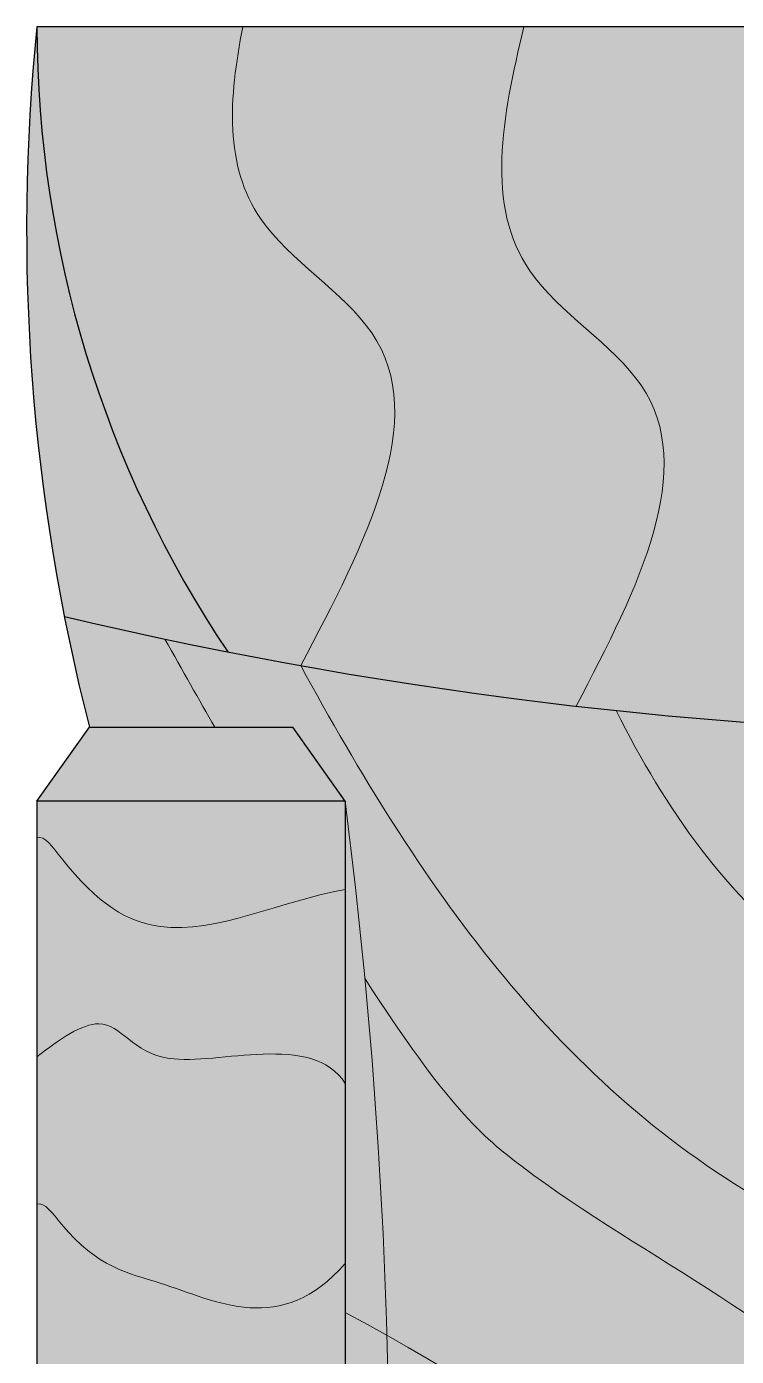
# Model space of a CAD drawing. Header units: metres. Extents: x 288.7 to 299.7, y 162.6 to 172.2.
# Drawn here: x 296.9616 to 297.1918, y 167.273 to 167.7042 of the extents above; entities that cross this region are included whole.
import ezdxf

# ---------------------------------------------------------------- set-up
doc = ezdxf.new("R2010")
doc.units = ezdxf.units.M
doc.linetypes.add('HIDDEN2', pattern=[4.762499999999999, 3.175, -1.5875])
doc.layers.add('cotas', color=250, linetype='Continuous', lineweight=5)
doc.layers.add('estofado', color=7, linetype='Continuous', lineweight=25)

# ---------------------------------------------------------------- blocks, each defined once
blk = doc.blocks.new('Poltrona Nicole')
at = {"layer": 'cotas', "lineweight": 5, "ltscale": 0.1}
h = blk.add_hatch(color=0, dxfattribs=at)
h.set_gradient(color1=(11, 9, 5), color2=(225, 213, 188), one_color=1, tint=0.8100000023841858, name='INVCYLINDER')
h.paths.add_polyline_path([(-0.001589548291899925, 0.3394891648434282, 0.0743951492502719), (-0.1927893592952531, 0.3305963368483172, 0.009393449801750622), (-0.2042357986291436, 0.2776059508697417, -0.1485162839936496)])
h = blk.add_hatch(color=0, dxfattribs=at)
h.set_gradient(color1=(51, 51, 51), color2=(163, 163, 163), one_color=1, tint=0.6399999856948853, name='INVCYLINDER')
edge = h.paths.add_edge_path()
edge.add_spline(control_points=[(-0.4025062821647225, 0.2394891648437465), (-0.4264330807959595, 0.2603979523456701), (-0.4080319089978275, 0.2931681169881131), (-0.4037782604200402, 0.3218904062611614), (-0.3824633462297697, 0.3371303172167472), (-0.3833198582835848, 0.3394891648360385)], knot_values=[0.002287869025285259, 0.002287869025285259, 0.002287869025285259, 0.002287869025285259, 0.06342505704132413, 0.09852796472100248, 0.1066092070708549, 0.1066092070708549, 0.1066092070708549, 0.1066092070708549], degree=3, periodic=0)
edge.add_line((-0.3833198582791301, 0.3394891648433475), (-0.4543999088916912, 0.3394891648433654))
edge.add_spline(control_points=[(-0.4543999088909914, 0.3394891648424618), (-0.4484674896183378, 0.3321387487283118), (-0.4369175760764392, 0.3145819499387699), (-0.4655316121206867, 0.3134179230825431), (-0.4652255293043574, 0.2502616783273461), (-0.4634530122001903, 0.2394891648434659)], knot_values=[0.004535176912060762, 0.004535176912060762, 0.004535176912060762, 0.004535176912060762, 0.02993836238425097, 0.06504127006392932, 0.1111527824066873, 0.1111527824066873, 0.1111527824066873, 0.1111527824066873], degree=3, periodic=0)
edge.add_line((-0.4634530122001903, 0.2394891648434657), (-0.4025062821644578, 0.2394891648434812))
h = blk.add_hatch(color=0, dxfattribs=at)
h.set_gradient(color1=(187, 165, 104), color2=(217, 205, 171), one_color=1, tint=0.7599999904632568, name='INVCYLINDER')
edge = h.paths.add_edge_path()
edge.add_spline(control_points=[(-0.3441617272757185, 0.2394891648434623), (-0.3273408478079318, 0.2501792084256635), (-0.3466912562569178, 0.3040378612286645), (-0.3180776054554144, 0.3145819499387699), (-0.329627518997313, 0.3321387487283118), (-0.3355599382699666, 0.3394891648424618)], knot_values=[0.004536612349253161, 0.004536612349253161, 0.004536612349253161, 0.004536612349253161, 0.05064668925481871, 0.08574959693449706, 0.1111527824066873, 0.1111527824066873, 0.1111527824066873, 0.1111527824066873], degree=3, periodic=0)
edge.add_line((-0.335559938270642, 0.3394891648433354), (-0.3833198582791301, 0.3394891648433475))
edge.add_spline(control_points=[(-0.3833198582835848, 0.3394891648360385), (-0.3824633462297697, 0.3371303172167472), (-0.4037782604200402, 0.3218904062611614), (-0.4080319089978275, 0.2931681169881131), (-0.4264330807959595, 0.2603979523456701), (-0.4025062821647225, 0.2394891648437465)], knot_values=[0.002287869025285258, 0.002287869025285258, 0.002287869025285258, 0.002287869025285258, 0.0103691113751377, 0.04547201905481604, 0.1066092070708549, 0.1066092070708549, 0.1066092070708549, 0.1066092070708549], degree=3, periodic=0)
edge.add_line((-0.4025062821644578, 0.2394891648434812), (-0.3441617272756816, 0.2394891648434959))
h = blk.add_hatch(color=0, dxfattribs=at)
h.set_gradient(color1=(51, 51, 51), color2=(163, 163, 163), one_color=1, tint=0.6399999856948853, name='INVCYLINDER')
edge = h.paths.add_edge_path()
edge.add_spline(control_points=[(-0.3355599382699666, 0.3394891648424618), (-0.329627518997313, 0.3321387487283118), (-0.3180776054554144, 0.3145819499387699), (-0.3466912562569178, 0.3040378612286645), (-0.3273408478079318, 0.2501792084256635), (-0.3441617272757185, 0.2394891648434623)], knot_values=[0.004536612349253163, 0.004536612349253163, 0.004536612349253163, 0.004536612349253163, 0.02993979782144338, 0.06504270550112173, 0.1111527824066873, 0.1111527824066873, 0.1111527824066873, 0.1111527824066873], degree=3, periodic=0)
edge.add_line((-0.3441617272756817, 0.239489164843496), (-0.2812180367833419, 0.2394891648435119))
edge.add_spline(control_points=[(-0.2812180367833435, 0.2394891648435191), (-0.2849584551877342, 0.2603979523453859), (-0.3017821183269689, 0.2931681169880562), (-0.2849382897990154, 0.3218904062611614), (-0.2636233756087449, 0.3371303172167472), (-0.26447988766256, 0.3394891648360385)], knot_values=[0.002287869025063685, 0.002287869025063685, 0.002287869025063685, 0.002287869025063685, 0.06342505704132413, 0.09852796472100248, 0.1066092070708549, 0.1066092070708549, 0.1066092070708549, 0.1066092070708549], degree=3, periodic=0)
edge.add_line((-0.264479887657311, 0.3394891648433174), (-0.335559938270642, 0.3394891648433355))
h = blk.add_hatch(color=0, dxfattribs=at)
h.set_gradient(color1=(187, 165, 104), color2=(217, 205, 171), one_color=1, tint=0.7599999904632568, name='INVCYLINDER')
edge = h.paths.add_edge_path()
edge.add_line((-0.2526007607817746, 0.3394891648433145), (-0.264479887657311, 0.3394891648433174))
edge.add_spline(control_points=[(-0.26447988766256, 0.3394891648360385), (-0.2636233756087449, 0.3371303172167472), (-0.2849382897990154, 0.3218904062611614), (-0.3017821183269689, 0.2931681169880562), (-0.2849584551877342, 0.2603979523453859), (-0.2812180367833435, 0.2394891648435191)], knot_values=[0.002287869025063685, 0.002287869025063685, 0.002287869025063685, 0.002287869025063685, 0.01036911137491613, 0.04547201905459447, 0.1066092070708549, 0.1066092070708549, 0.1066092070708549, 0.1066092070708549], degree=3, periodic=0)
edge.add_line((-0.281218036783342, 0.2394891648435119), (-0.2526007607817746, 0.2394891648435191))
edge.add_line((-0.2526007607817746, 0.2394891648435191), (-0.2526007607817746, 0.3394891648433145))
h = blk.add_hatch(color=0, dxfattribs=at)
h.set_gradient(color1=(51, 51, 51), color2=(163, 163, 163), one_color=1, tint=0.6399999856948853, name='INVCYLINDER')
h.paths.add_polyline_path([(-0.2286785056787721, 0.322440715938626), (-0.2526007607817747, 0.3394891648433145), (-0.2526007607817746, 0.2394891648429507), (-0.2286785056787722, 0.2565376137476392)])
h = blk.add_hatch(color=0, dxfattribs=at)
h.set_gradient(color1=(187, 165, 104), color2=(225, 215, 188), one_color=1, tint=0.8100000023841858, name='INVCYLINDER')
edge = h.paths.add_edge_path()
edge.add_arc((1.211664496273668, -0.0005108351564985514), 1.442956198841612, 168.8872121831625, 169.8426247408885)
edge.add_spline(control_points=[(-0.2086763602970905, 0.2539581078045217), (-0.1686646509064076, 0.2329057246843718), (-0.1098813745322786, 0.20197657733911), (-0.06440718530859613, 0.2796913108474541), (-0.02482158430723302, 0.2773704706121407), (-0.001589548291690335, 0.2727211513383736)], knot_values=[0, 0, 0, 0, 0.1103187698139259, 0.1620750233860641, 0.226388857245867, 0.226388857245867, 0.226388857245867, 0.226388857245867], degree=3, periodic=0)
edge.add_line((-0.001589548291804022, 0.272721151338394), (-0.001589548291804022, 0.3394891648434282))
edge.add_arc((-0.001041267618802952, -0.02504627292256606), 0.3645358500873974, 90.08617583260487, 123.8766060458739)
h = blk.add_hatch(color=0, dxfattribs=at)
h.set_gradient(color1=(187, 165, 104), color2=(225, 215, 188), one_color=1, tint=0.8100000023841858, name='INVCYLINDER')
edge = h.paths.add_edge_path()
edge.add_spline(control_points=[(-0.2286785056787721, 0.2818305041151916), (-0.2197666581569138, 0.2869134304866634), (-0.2102487670722439, 0.2922937838224584), (-0.2000777643718266, 0.2979960848353471)], knot_values=[0.5483635293226575, 0.5483635293226575, 0.5483635293226575, 0.5483635293226575, 0.5538545269979627, 0.5538545269979627, 0.5538545269979627, 0.5538545269979627], degree=3, periodic=0)
edge.add_arc((1.211664496273673, -0.00051083515647668), 1.442956198841612, 166.7344553843684, 168.0609066313142, ccw=False)
edge.add_arc((-0.0674710867413032, -0.3039155385574183), 0.64676888412076, 101.1723254669413, 104.4331606149995)
edge.add_line((-0.2286785056787721, 0.3224407159386412), (-0.2286785056787721, 0.2818305041151916))
edge = h.paths.add_edge_path()
edge.add_spline(control_points=[(-0.2086763602970905, 0.2539581078045217), (-0.2784211556592027, 0.2158542451027756), (-0.3882801162083069, 0.1416213793213501), (-0.4416600790276561, -0.06711677366428148), (-0.6258670651316152, -0.06566852609506668), (-0.6868717653378553, -0.1452642152383987), (-0.7115895482917267, -0.1834166475693451)], knot_values=[0.03148487126410082, 0.03148487126410082, 0.03148487126410082, 0.03148487126410082, 0.2621940037257131, 0.4251242712915375, 0.5900759231073748, 0.7202059673093442, 0.7202059673093442, 0.7202059673093442, 0.7202059673093442], degree=3, periodic=0)
edge.add_line((-0.7115895482918404, -0.1834166475695158), (-0.7115895482918404, -0.2305108351565082))
edge.add_arc((-0.7015895482918405, -0.2305108351565082), 0.01000000000000001, 180, 270.000000009305)
edge.add_arc((-0.477095154535944, -2.004512424683808), 1.778229271123928, 96.27329190040348, 97.25271838342258, ccw=False)
edge.add_spline(control_points=[(-0.6714039918328744, -0.2369311913510223), (-0.6539815610382658, -0.2052995209885539), (-0.5966937400002048, -0.1170656456373859), (-0.3732989336808714, -0.138289805537795), (-0.3394493088441095, 0.07621965482667292), (-0.2552599742449502, 0.1357092551660344), (-0.223247792704683, 0.1516381533853064)], knot_values=[0.02547995301448748, 0.02547995301448748, 0.02547995301448748, 0.02547995301448748, 0.1284561651458132, 0.3344365608603432, 0.543816052901374, 0.6499214311627758, 0.6499214311627758, 0.6499214311627758, 0.6499214311627758], degree=3, periodic=0)
edge.add_arc((1.21166449627367, -0.0005108351564879487), 1.442956198841612, 169.8426247408823, 173.9473353545772, ccw=False)
h = blk.add_hatch(color=0, dxfattribs=at)
h.set_gradient(color1=(51, 51, 51), color2=(163, 163, 163), one_color=1, tint=0.6399999856948853, name='INVCYLINDER')
edge = h.paths.add_edge_path()
edge.add_spline(control_points=[(-0.3102164575331017, 0.2331092019450693), (-0.3511946887568911, 0.2067151824556959), (-0.3948099210833789, 0.1572007606268926), (-0.4470491564227359, 0.03683742227656239), (-0.6013386935000139, 0.01072733815749582), (-0.6617498029149329, -0.05502249495858438), (-0.6825284602935441, -0.08246685993360169)], knot_values=[0.06013195307001218, 0.06013195307001218, 0.06013195307001218, 0.06013195307001218, 0.1072292365288251, 0.257539656735208, 0.4246595942767637, 0.5261425566728217, 0.5261425566728217, 0.5261425566728217, 0.5261425566728217], degree=3, periodic=0)
edge.add_arc((-1.903511630301865, -0.0005108351566029401), 1.223730644882028, 352.9372889620169, 356.15989699923574, ccw=False)
edge.add_spline(control_points=[(-0.6890664462058488, -0.150975402578698), (-0.6701390879592021, -0.1260345216082944), (-0.6105283276123056, -0.06578912026902829), (-0.4416600790276561, -0.06711677366428148), (-0.3882801162083069, 0.1416213793213501), (-0.2784211556592027, 0.2158542451027756), (-0.2086763602970905, 0.2539581078045217)], knot_values=[0.0696230843617739, 0.0696230843617739, 0.0696230843617739, 0.0696230843617739, 0.1616149154660702, 0.3265665672819075, 0.4894968348477319, 0.7202059673093442, 0.7202059673093442, 0.7202059673093442, 0.7202059673093442], degree=3, periodic=0)
edge.add_arc((1.211664496273671, -0.0005108351564826752), 1.442956198841612, 168.0609066313139, 169.8426247408826, ccw=False)
edge.add_spline(control_points=[(-0.2000777643718266, 0.2979960848353471), (-0.2102487670722439, 0.2922937838224584), (-0.2197666581569138, 0.2869134304866634), (-0.2286785056787721, 0.2818305041151916)], knot_values=[0.5483635293226576, 0.5483635293226576, 0.5483635293226576, 0.5483635293226576, 0.5538545269979628, 0.5538545269979628, 0.5538545269979628, 0.5538545269979628], degree=3, periodic=0)
edge.add_line((-0.2286785056787722, 0.2818305041151917), (-0.2286785056787722, 0.2565376137476391))
edge.add_line((-0.2286785056787722, 0.2565376137476391), (-0.2526007607817746, 0.2394891648429507))
edge.add_arc((-0.4770951545350697, 2.003490754370374), 1.778229271123929, 275.384871147428, 277.25271838339086, ccw=False)
edge = h.paths.add_edge_path()
edge.add_spline(control_points=[(-0.6825284602935441, -0.08246685993360169), (-0.6925629730544871, -0.09572040300618093), (-0.7021203881654171, -0.109580984455574), (-0.7115895482917267, -0.123553857723266)], knot_values=[0.01112339286198905, 0.01112339286198905, 0.01112339286198905, 0.01112339286198905, 0.06013195307001214, 0.06013195307001214, 0.06013195307001214, 0.06013195307001214], degree=3, periodic=0)
edge.add_line((-0.7115895482918404, -0.1235538577234325), (-0.7115895482918405, -0.1834166475695173))
edge.add_spline(control_points=[(-0.7115895482917267, -0.1834166475693451), (-0.7043453174964642, -0.1722350207332407), (-0.6969133997181471, -0.1613154580148653), (-0.6890664462058488, -0.150975402578698)], knot_values=[0.03148487126410078, 0.03148487126410078, 0.03148487126410078, 0.03148487126410078, 0.0696230843617739, 0.0696230843617739, 0.0696230843617739, 0.0696230843617739], degree=3, periodic=0)
edge.add_arc((-1.903511630301865, -0.0005108351565986241), 1.223730644882028, 352.9372889620163, 356.1598969988663)
h = blk.add_hatch(color=0, dxfattribs=at)
h.set_gradient(color1=(11, 9, 5), color2=(225, 213, 188), one_color=1, tint=0.8100000023841858, name='INVCYLINDER')
edge = h.paths.add_edge_path()
edge.add_spline(control_points=[(-0.001589548291690335, 0.2727211513383736), (-0.02482158430723302, 0.2773704706121407), (-0.06440718530859613, 0.2796913108474541), (-0.1098813745322786, 0.20197657733911), (-0.1686646509064076, 0.2329057246843718), (-0.2086763602970905, 0.2539581078045217)], knot_values=[0, 0, 0, 0, 0.06431383385980288, 0.1160700874319411, 0.226388857245867, 0.226388857245867, 0.226388857245867, 0.226388857245867], degree=3, periodic=0)
edge.add_arc((1.21166449627367, -0.0005108351564919317), 1.442956198841612, 169.8426247408888, 173.4284332387014)
edge.add_spline(control_points=[(-0.2218110204107688, 0.1646270915550758), (-0.1830832433157639, 0.1442832474696161), (-0.1261272800437609, 0.1158561061994874), (-0.07824798406045375, 0.1976811324712457), (-0.0309231009348423, 0.1886768855234777), (-0.001589548294987253, 0.1815883662271744)], knot_values=[0.003507223738327288, 0.003507223738327288, 0.003507223738327288, 0.003507223738327288, 0.1103187698139259, 0.1620750233860641, 0.2418696726012755, 0.2418696726012755, 0.2418696726012755, 0.2418696726012755], degree=3, periodic=0)
edge.add_line((-0.001589548291804022, 0.181588366226433), (-0.001589548291804021, 0.272721151338394))
h = blk.add_hatch(color=0, dxfattribs=at)
h.set_gradient(color1=(187, 165, 104), color2=(225, 215, 188), one_color=1, tint=0.8100000023841858, name='INVCYLINDER')
edge = h.paths.add_edge_path()
edge.add_arc((-0.7015895482918404, 0.2294891648434145), 0.01000000000000001, 90.00000000005217, 180)
edge.add_line((-0.7115895482918404, 0.2294891648434145), (-0.7115895482918404, 0.220446841039859))
edge.add_spline(control_points=[(-0.7115895482918404, 0.220446841039859), (-0.7044285450664347, 0.2200712564494438), (-0.6921018167916342, 0.2205174211115678), (-0.6879521962256387, 0.2332411762883912), (-0.6848462347211668, 0.2374389914355999)], knot_values=[0.003851596718436711, 0.003851596718436711, 0.003851596718436711, 0.003851596718436711, 0.02286421140825314, 0.03858144562181418, 0.03858144562181418, 0.03858144562181418, 0.03858144562181418], degree=3, periodic=0)
edge.add_arc((-0.4770951545339124, 2.003490754370247), 1.778229271123928, 262.7472816164584, 263.29079408673266, ccw=False)
edge = h.paths.add_edge_path()
edge.add_line((-0.2526007607790949, 0.2394891648435191), (-0.6831071933173541, 0.2394891648434101))
edge.add_spline(control_points=[(-0.6831071933172552, 0.2394891648435191), (-0.6836546244062447, 0.2389247761939259), (-0.6842394926751805, 0.2382480067214008), (-0.6847852899672092, 0.2375213603931474), (-0.6848462347211668, 0.2374389914355999)], knot_values=[0.03858144562181418, 0.03858144562181418, 0.03858144562181418, 0.03858144562181418, 0.04101370427269747, 0.04132210570351363, 0.04132210570351363, 0.04132210570351363, 0.04132210570351363], degree=3, periodic=0)
edge.add_arc((-0.4770951545359593, 2.003490754370489), 1.778229271123928, 263.2907940868014, 277.2527183835068)
h = blk.add_hatch(color=0, dxfattribs=at)
h.set_gradient(color1=(51, 51, 51), color2=(163, 163, 163), one_color=1, tint=0.6399999856948853, name='INVCYLINDER')
edge = h.paths.add_edge_path()
edge.add_spline(control_points=[(-0.679825307980017, -0.01092600632958766), (-0.6682802584526382, 0.004787719032083869), (-0.6386542629303178, 0.03717027007234742), (-0.5670793566939665, 0.07293329758243772), (-0.5077669547954511, 0.1232744773831426), (-0.463532328548418, 0.1592632074855719), (-0.4258666899957839, 0.2259995490187456)], knot_values=[0.09538374130219292, 0.09538374130219292, 0.09538374130219292, 0.09538374130219292, 0.1534792624514634, 0.2278673423749834, 0.324816622791947, 0.399390471497321, 0.399390471497321, 0.399390471497321, 0.399390471497321], degree=3, periodic=0)
edge.add_arc((-0.4770951545359441, 2.003490754370489), 1.778229271123928, 269.9451313356463, 271.6508450356025, ccw=False)
edge.add_spline(control_points=[(-0.4787980557083761, 0.2252622986287823), (-0.4868098901072579, 0.2182858274381054), (-0.518557431593895, 0.1892289249727164), (-0.5620914108685611, 0.1347821785766996), (-0.6391498137664419, 0.1115747117848695), (-0.6697799884383818, 0.08131932716734194), (-0.6815891437464031, 0.06598824819753958)], knot_values=[0.09503072238178445, 0.09503072238178445, 0.09503072238178445, 0.09503072238178445, 0.1268881184989707, 0.2238373989159343, 0.2982254788394543, 0.3566740189091332, 0.3566740189091332, 0.3566740189091332, 0.3566740189091332], degree=3, periodic=0)
edge.add_arc((-1.903511630301865, -0.0005108351566086664), 1.223730644882028, -0.48765025082377633, 3.1150601037676893, ccw=False)
edge = h.paths.add_edge_path()
edge.add_spline(control_points=[(-0.6815891437464031, 0.06598824819753958), (-0.6928001542306874, 0.0514337027975737), (-0.7025076586275847, 0.0350598554262794), (-0.7115895482519363, 0.01792898937804921)], knot_values=[0.03954265584181837, 0.03954265584181837, 0.03954265584181837, 0.03954265584181837, 0.09503072238178442, 0.09503072238178442, 0.09503072238178442, 0.09503072238178442], degree=3, periodic=0)
edge.add_line((-0.7115895482918404, 0.01792898930511113), (-0.7115895482918405, -0.06313197927834885))
edge.add_spline(control_points=[(-0.7115895482527321, -0.06313197920576386), (-0.7019414966052813, -0.04467506318561532), (-0.6916408187188688, -0.02700785078750018), (-0.679825307980017, -0.01092600632958766)], knot_values=[0.03592723984755943, 0.03592723984755943, 0.03592723984755943, 0.03592723984755943, 0.09538374130219292, 0.09538374130219292, 0.09538374130219292, 0.09538374130219292], degree=3, periodic=0)
edge.add_arc((-1.903511630301865, -0.0005108351565991168), 1.223730644882028, 359.5123497491628, 363.115060103726)
edge = h.paths.add_edge_path()
edge.add_spline(control_points=[(-0.4258666899957839, 0.2259995490187456), (-0.4234500923351663, 0.2302813000529643), (-0.4209576146880611, 0.2347733555797351), (-0.4183845316457564, 0.2394891648492035)], knot_values=[0.399390471497321, 0.399390471497321, 0.399390471497321, 0.399390471497321, 0.4041750708098437, 0.4041750708098437, 0.4041750708098437, 0.4041750708098437], degree=3, periodic=0)
edge.add_line((-0.4183845316489063, 0.2394891648434771), (-0.4619616101648671, 0.2394891648434661))
edge.add_spline(control_points=[(-0.4619616101647352, 0.239489164843576), (-0.4676295199808426, 0.2348201847258206), (-0.4732520746482912, 0.2300915768144525), (-0.4787980557083761, 0.2252622986287823)], knot_values=[0.3566740189091332, 0.3566740189091332, 0.3566740189091332, 0.3566740189091332, 0.3787264611705705, 0.3787264611705705, 0.3787264611705705, 0.3787264611705705], degree=3, periodic=0)
edge.add_arc((-0.4770951545359518, 2.003490754370488), 1.778229271123928, 269.9451313356465, 271.6508450356028)
h = blk.add_hatch(color=0, dxfattribs=at)
h.set_gradient(color1=(187, 165, 104), color2=(225, 215, 188), one_color=1, tint=0.8100000023841858, name='INVCYLINDER')
edge = h.paths.add_edge_path()
edge.add_line((-0.2526007607790956, 0.2394891648435191), (-0.4183845316489063, 0.2394891648434771))
edge.add_spline(control_points=[(-0.4183845316457564, 0.2394891648492035), (-0.4209576146880611, 0.2347733555797351), (-0.4234500923351663, 0.2302813000529643), (-0.4258666899957839, 0.2259995490187456)], knot_values=[0.399390471497321, 0.399390471497321, 0.399390471497321, 0.399390471497321, 0.4041750708098437, 0.4041750708098437, 0.4041750708098437, 0.4041750708098437], degree=3, periodic=0)
edge.add_arc((-0.477095154535962, 2.003490754370489), 1.778229271123929, 271.6508450356031, 277.2527183835068)
h = blk.add_hatch(color=0, dxfattribs=at)
h.set_gradient(color1=(187, 165, 104), color2=(225, 215, 188), one_color=1, tint=0.8100000023841858, name='INVCYLINDER')
edge = h.paths.add_edge_path()
edge.add_spline(control_points=[(-0.4258666899957839, 0.2259995490187456), (-0.463532328548418, 0.1592632074855719), (-0.5077669547954511, 0.1232744773831426), (-0.5670793566939665, 0.07293329758243772), (-0.6386542629303178, 0.03717027007234742), (-0.6682802584526382, 0.004787719032083869), (-0.679825307980017, -0.01092600632958766)], knot_values=[0.0953837413021929, 0.0953837413021929, 0.0953837413021929, 0.0953837413021929, 0.1699575900075669, 0.2669068704245305, 0.3412949503480505, 0.399390471497321, 0.399390471497321, 0.399390471497321, 0.399390471497321], degree=3, periodic=0)
edge.add_arc((-1.903511630301865, -0.0005108351566051397), 1.223730644882028, 356.15989699923585, 359.51234974917605, ccw=False)
edge.add_spline(control_points=[(-0.6825284602935441, -0.08246685993360169), (-0.6617498029149329, -0.05502249495858438), (-0.6013386935000139, 0.01072733815749582), (-0.4470491564227359, 0.03683742227656239), (-0.3948099210833789, 0.1572007606268926), (-0.3511946887568911, 0.2067151824556959), (-0.3102164575331017, 0.2331092019450693)], knot_values=[0.06013195307001214, 0.06013195307001214, 0.06013195307001214, 0.06013195307001214, 0.1616149154660702, 0.3287348530076259, 0.4790452732140088, 0.5261425566728217, 0.5261425566728217, 0.5261425566728217, 0.5261425566728217], degree=3, periodic=0)
edge.add_arc((-0.4770951545359486, 2.003490754370489), 1.778229271123928, 271.6508450356027, 275.38487114746727, ccw=False)
edge = h.paths.add_edge_path()
edge.add_line((-0.7115895482918404, -0.06313197927834861), (-0.7115895482918404, -0.1235538577234322))
edge.add_spline(control_points=[(-0.7115895482917267, -0.123553857723266), (-0.7021203881654171, -0.109580984455574), (-0.6925629730544871, -0.09572040300618093), (-0.6825284602935441, -0.08246685993360169)], knot_values=[0.01112339286198905, 0.01112339286198905, 0.01112339286198905, 0.01112339286198905, 0.06013195307001214, 0.06013195307001214, 0.06013195307001214, 0.06013195307001214], degree=3, periodic=0)
edge.add_arc((-1.903511630301864, -0.0005108351565963239), 1.223730644882028, 356.1598969988661, 359.5123497491626)
edge.add_spline(control_points=[(-0.679825307980017, -0.01092600632958766), (-0.6916408187188688, -0.02700785078750018), (-0.7019414966052813, -0.04467506318561532), (-0.7115895482527321, -0.06313197920576386)], knot_values=[0.03592723984755943, 0.03592723984755943, 0.03592723984755943, 0.03592723984755943, 0.09538374130219292, 0.09538374130219292, 0.09538374130219292, 0.09538374130219292], degree=3, periodic=0)
h = blk.add_hatch(color=0, dxfattribs=at)
h.set_gradient(color1=(187, 165, 104), color2=(225, 215, 188), one_color=1, tint=0.8100000023841858, name='INVCYLINDER')
edge = h.paths.add_edge_path()
edge.add_spline(control_points=[(-0.2294082121725296, 0.07319154436709141), (-0.2008492600914451, 0.05054648259834948), (-0.1459658689233265, 0.01300516219566816), (-0.03758609205442554, 0.1113568792415549), (-0.04693844133521452, -0.01190140898279424), (-0.01662088887678692, -0.008466742219297885), (-0.001589548291917708, -0.0008253581510189179)], knot_values=[0.009651448875616926, 0.009651448875616926, 0.009651448875616926, 0.009651448875616926, 0.1088042995938156, 0.1963950911659099, 0.2686390364317887, 0.3161349966787926, 0.3161349966787926, 0.3161349966787926, 0.3161349966787926], degree=3, periodic=0)
edge.add_line((-0.001589548291804021, -0.0008253581509674029), (-0.001589548291804021, 0.181588366226433))
edge.add_spline(control_points=[(-0.001589548294987253, 0.1815883662271744), (-0.0309231009348423, 0.1886768855234777), (-0.07824798406045375, 0.1976811324712457), (-0.1261272800437609, 0.1158561061994874), (-0.1830832433157639, 0.1442832474696161), (-0.2218110204107688, 0.1646270915550758)], knot_values=[0.003507223738327292, 0.003507223738327292, 0.003507223738327292, 0.003507223738327292, 0.08330187295353869, 0.1350581265256769, 0.2418696726012755, 0.2418696726012755, 0.2418696726012755, 0.2418696726012755], degree=3, periodic=0)
edge.add_arc((1.21166449627367, -0.0005108351564897043), 1.442956198841613, 173.4284332387015, 177.0722093953202)
h = blk.add_hatch(color=0, dxfattribs=at)
h.set_gradient(color1=(51, 51, 51), color2=(163, 163, 163), one_color=1, tint=0.6399999856948853, name='INVCYLINDER')
edge = h.paths.add_edge_path()
edge.add_spline(control_points=[(-0.223247792704683, 0.1516381533853064), (-0.2552599742449502, 0.1357092551660344), (-0.3394493088441095, 0.07621965482667292), (-0.3732989336808714, -0.138289805537795), (-0.5966937400002048, -0.1170656456373859), (-0.6539815610382658, -0.2052995209885539), (-0.6714039918328744, -0.2369311913510223)], knot_values=[0.02547995301448747, 0.02547995301448747, 0.02547995301448747, 0.02547995301448747, 0.1315853312758892, 0.3409648233169201, 0.5469452190314501, 0.6499214311627758, 0.6499214311627758, 0.6499214311627758, 0.6499214311627758], degree=3, periodic=0)
edge.add_arc((-0.4770951545359576, -2.00451242468381), 1.778229271123929, 92.87517398999518, 96.27329190040308, ccw=False)
edge.add_spline(control_points=[(-0.5662914808672125, -0.2285216150141557), (-0.5192298174686132, -0.1851135152952828), (-0.3910350141561343, -0.1360456269673333), (-0.3053110465780264, -0.01350825131589772), (-0.2426473978905506, 0.03339876267682484), (-0.2306803519970799, 0.04148833677254515)], knot_values=[0.1306709033676073, 0.1306709033676073, 0.1306709033676073, 0.1306709033676073, 0.3261066561664607, 0.5198928242531475, 0.5636500549799823, 0.5636500549799823, 0.5636500549799823, 0.5636500549799823], degree=3, periodic=0)
edge.add_arc((1.211664496273671, -0.0005108351564818703), 1.442956198841613, 173.9473353545774, 178.3320940733582, ccw=False)
edge = h.paths.add_edge_path()
edge.add_spline(control_points=[(-0.5784121529230788, -0.2405108351562717), (-0.5750003781795385, -0.2369030820223088), (-0.5709820276306807, -0.2328829338805733), (-0.5668247981503474, -0.2290135289869373), (-0.5662914808672125, -0.2285216150141557)], knot_values=[0.1133346807482969, 0.1133346807482969, 0.1133346807482969, 0.1133346807482969, 0.1284561651458132, 0.1306709033676073, 0.1306709033676073, 0.1306709033676073, 0.1306709033676073], degree=3, periodic=0)
edge.add_arc((-0.4770951545359443, -2.00451242468381), 1.778229271123929, 92.87517399002436, 96.27329190040349)
edge.add_spline(control_points=[(-0.6714039918328744, -0.2369311913510223), (-0.6720595576491218, -0.238121418021738), (-0.6727127564863443, -0.2393147921700061), (-0.6733639482929448, -0.2405108351563854)], knot_values=[0.02160519607868538, 0.02160519607868538, 0.02160519607868538, 0.02160519607868538, 0.02547995301448749, 0.02547995301448749, 0.02547995301448749, 0.02547995301448749], degree=3, periodic=0)
edge.add_line((-0.6733639482929408, -0.2405108351563782), (-0.5784121529231594, -0.2405108351563542))
at = {"layer": 'cotas', "color": 0, "lineweight": 5, "ltscale": 0.1}
for points, knots in [([(-0.4025062821647225, 0.2394891648437465), (-0.4264330807959595, 0.2603979523456701), (-0.4080319089978275, 0.2931681169881131), (-0.4037782604200402, 0.3218904062611614), (-0.3824633462297697, 0.3371303172167472), (-0.3833198582835848, 0.3394891648360385)], [0.002287869025285259, 0.002287869025285259, 0.002287869025285259, 0.002287869025285259, 0.06342505704132413, 0.09852796472100248, 0.1066092070708549, 0.1066092070708549, 0.1066092070708549, 0.1066092070708549]), ([(-0.3441617272757185, 0.2394891648434623), (-0.3273408478079318, 0.2501792084256635), (-0.3466912562569178, 0.3040378612286645), (-0.3180776054554144, 0.3145819499387699), (-0.329627518997313, 0.3321387487283118), (-0.3355599382699666, 0.3394891648424618)], [0.004536612349253161, 0.004536612349253161, 0.004536612349253161, 0.004536612349253161, 0.05064668925481871, 0.08574959693449706, 0.1111527824066873, 0.1111527824066873, 0.1111527824066873, 0.1111527824066873]), ([(-0.2812180367833435, 0.2394891648435191), (-0.2849584551877342, 0.2603979523453859), (-0.3017821183269689, 0.2931681169880562), (-0.2849382897990154, 0.3218904062611614), (-0.2636233756087449, 0.3371303172167472), (-0.26447988766256, 0.3394891648360385)], [0.002287869025063685, 0.002287869025063685, 0.002287869025063685, 0.002287869025063685, 0.06342505704132413, 0.09852796472100248, 0.1066092070708549, 0.1066092070708549, 0.1066092070708549, 0.1066092070708549]), ([(-0.2086763602970905, 0.2539581078045217), (-0.1686646509064076, 0.2329057246843718), (-0.1098813745322786, 0.20197657733911), (-0.06440718530859613, 0.2796913108474541), (-0.02482158430723302, 0.2773704706121407), (-0.001589548291690335, 0.2727211513383736)], [0, 0, 0, 0, 0.1103187698139259, 0.1620750233860641, 0.226388857245867, 0.226388857245867, 0.226388857245867, 0.226388857245867]), ([(-0.7115895482917267, -0.1834166475693451), (-0.6868717653378553, -0.1452642152383987), (-0.6258670651316152, -0.06566852609506668), (-0.4416600790276561, -0.06711677366428148), (-0.3882801162083069, 0.1416213793213501), (-0.2784211556592027, 0.2158542451027756), (-0.2086763602970905, 0.2539581078045217)], [0.03148487126410078, 0.03148487126410078, 0.03148487126410078, 0.03148487126410078, 0.1616149154660702, 0.3265665672819075, 0.4894968348477319, 0.7202059673093442, 0.7202059673093442, 0.7202059673093442, 0.7202059673093442]), ([(-0.7115895482527321, -0.06313197920576386), (-0.6925142922656278, -0.02664063248812454), (-0.657202578625629, 0.02790244201139558), (-0.5670793566939665, 0.07293329758243772), (-0.5066129363249274, 0.1242539462540435), (-0.4610622698471616, 0.1612716840679127), (-0.4183845316457564, 0.2394891648492035)], [0.03592723984755943, 0.03592723984755943, 0.03592723984755943, 0.03592723984755943, 0.1534792624514634, 0.2278673423749834, 0.324816622791947, 0.4041750708098437, 0.4041750708098437, 0.4041750708098437, 0.4041750708098437]), ([(-0.7115895482917267, -0.123553857723266), (-0.6825124172937649, -0.08064708869591186), (-0.6193889862544211, 0.007672726217379022), (-0.4470491564227359, 0.03683742227656239), (-0.3948099210833789, 0.1572007606268926), (-0.3511946887568911, 0.2067151824556959), (-0.3102164575331017, 0.2331092019450693)], [0.01112339286198905, 0.01112339286198905, 0.01112339286198905, 0.01112339286198905, 0.1616149154660702, 0.3287348530076259, 0.4790452732140088, 0.5261425566728217, 0.5261425566728217, 0.5261425566728217, 0.5261425566728217]), ([(-0.2218110204107688, 0.1646270915550758), (-0.1830832433157639, 0.1442832474696161), (-0.1261272800437609, 0.1158561061994874), (-0.07824798406045375, 0.1976811324712457), (-0.0309231009348423, 0.1886768855234777), (-0.001589548294987253, 0.1815883662271744)], [0.003507223738327288, 0.003507223738327288, 0.003507223738327288, 0.003507223738327288, 0.1103187698139259, 0.1620750233860641, 0.2418696726012755, 0.2418696726012755, 0.2418696726012755, 0.2418696726012755]), ([(-0.6733639482929448, -0.2405108351563854), (-0.6554065701304808, -0.2075285463940304), (-0.5983637000423414, -0.1169069870743442), (-0.3732989336808714, -0.138289805537795), (-0.3394493088441095, 0.07621965482667292), (-0.2552599742449502, 0.1357092551660344), (-0.223247792704683, 0.1516381533853064)], [0.02160519607868538, 0.02160519607868538, 0.02160519607868538, 0.02160519607868538, 0.1284561651458132, 0.3344365608603432, 0.543816052901374, 0.6499214311627758, 0.6499214311627758, 0.6499214311627758, 0.6499214311627758])]:
    blk.add_open_spline(points, degree=3, knots=knots, dxfattribs=at)
blk.add_open_spline([(-0.2286785056787721, 0.2818305041151916), (-0.2197666581569138, 0.2869134304866634), (-0.2102487670722439, 0.2922937838224584), (-0.2000777643718266, 0.2979960848353471)], degree=3, dxfattribs=at)
at = {"layer": 'estofado', "color": 0, "ltscale": 0.7}
for p, q in [((-0.2526007607817746, 0.3394891648433145), (-0.7015895482917358, 0.3394891648434282)), ((-0.2526007607817746, 0.3394891648433145), (-0.2286785056787721, 0.322440715938626)), ((-0.2526007607817746, 0.2394891648431781), (-0.2526007607817746, 0.3394891648432008)), ((-0.001589548291804022, -0.3405108351565218), (-0.001589548291804022, 0.3394891648434282)), ((-0.2286785056787721, 0.322440715938626), (-0.2286785056787721, 0.2565376137478665)), ((-0.2526007607817746, 0.2394891648429507), (-0.2286785056787721, 0.2565376137476392)), ((-0.2526007607817746, 0.2394891648435191), (-0.7015895482918495, 0.2394891648434054))]:
    blk.add_line(p, q, dxfattribs=at)
at = {"layer": 'estofado', "ltscale": 0.6}
for centre, radius, start, end in [((-0.06747108674130686, -0.303915538557419), 0.64676888412076, 84.15356454948461, 104.4331606150014), ((-0.001041267618802522, -0.025046272922566), 0.3645358500873975, 90.08617583262, 123.8766060458772), ((1.21166449627367, -0.0005108351564899749), 1.442956198841613, 166.7344553843677, 193.2633159091894)]:
    blk.add_arc(centre, radius, start, end, dxfattribs=at)
at = {"layer": 'estofado', "linetype": 'HIDDEN2', "lineweight": 5, "ltscale": 0.6}
blk.add_arc((-0.4770951545359594, 2.003490754370489), 1.778229271123928, 262.7472816165219, 277.2527183834191, dxfattribs=at)

msp = doc.modelspace()

# ---------------------------------------------------------------- block references
at = {"layer": 'cotas', "color": 0, "lineweight": 5, "rotation": 90}
msp.add_blockref('Poltrona Nicole', (297.3044215430496, 167.7056930641032), dxfattribs=at)

doc.saveas('drawing.dxf')
